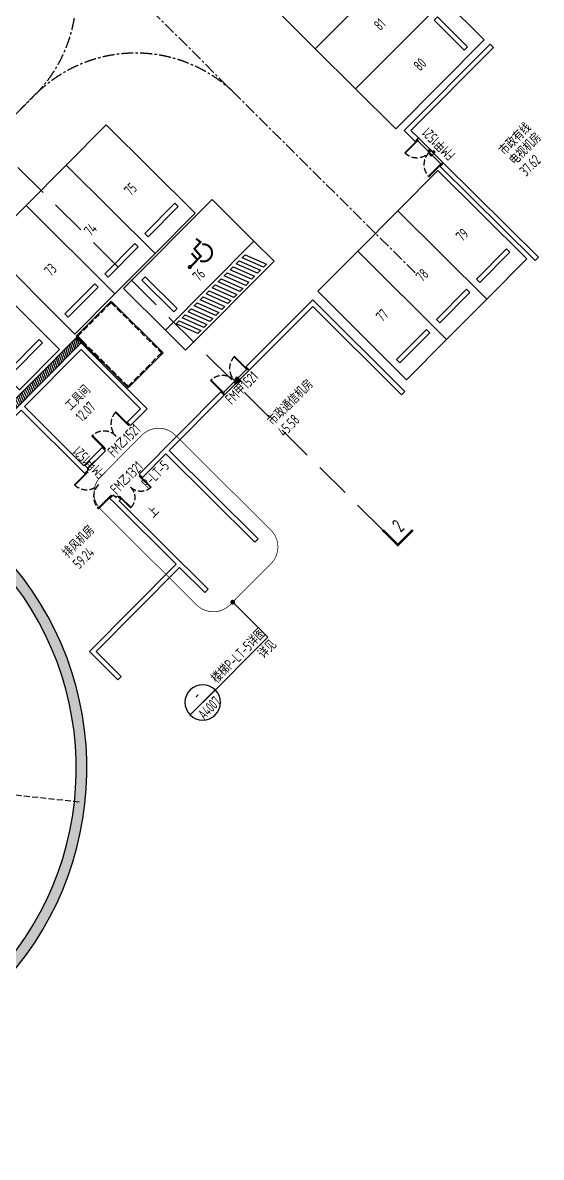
# Model space of a CAD drawing. Extents: x 517381295 to 519272522, y 3499086963 to 3500603577.
# Drawn here: x 518923664 to 518945582, y 3499872471 to 3499920445 of the extents above; entities that cross this region are included whole.
import ezdxf
from ezdxf.enums import TextEntityAlignment as Align

# ---------------------------------------------------------------- set-up
doc = ezdxf.new("R2010")
doc.units = 0
doc.header["$LTSCALE"] = 1000
doc.header["$MEASUREMENT"] = 0
for name, pattern in [('CENTERX2', [4, 2.5, -0.5, 0.5, -0.5]), ('DASH', [0.35, 0.25, -0.1]), ('DASHED', [0.75, 0.5, -0.25])]:
    doc.linetypes.add(name, pattern=pattern)
doc.layers.get('0').update_dxf_attribs({"linetype": 'CONTINUOUS'})
doc.layers.get('DEFPOINTS').update_dxf_attribs({"color": 8, "linetype": 'CONTINUOUS'})
for name, color, linetype in [('0-TEXT', 7, 'CONTINUOUS'), ('A-地下车道中线', 1, 'CONTINUOUS'), ('A10-plan_B1_SEN23VEG_设计区$0$AE-WALL', 255, 'CONTINUOUS'), ('AD-AREA-USNO', 13, 'CONTINUOUS'), ('AD-INDX', 43, 'CONTINUOUS'), ('AD-NAME-ROOM', 9, 'CONTINUOUS'), ('AD-NUMB', 205, 'CONTINUOUS'), ('AD-SIGN', 195, 'CONTINUOUS'), ('AE-DICH-ARCH', 84, 'CONTINUOUS'), ('AE-DOOR-INSD', 61, 'CONTINUOUS'), ('AE-ELEV-3', 252, 'CONTINUOUS'), ('AE-EQPM', 70, 'CONTINUOUS'), ('AE-FLOR', 151, 'CONTINUOUS'), ('AE-WALL', 255, 'CONTINUOUS'), ('C-XREF-EXT', 7, 'CONTINUOUS'), ('HS-A-墙-砼', 41, 'CONTINUOUS'), ('LINE_翻边看线', 7, 'CONTINUOUS'), ('PUB_HATCH', 8, 'CONTINUOUS'), ('天华车位编号', 7, 'CONTINUOUS')]:
    doc.layers.add(name, color=color, linetype=linetype)
doc.styles.add('TH-STYLE1', font='STFANGSO.TTF', dxfattribs={"width": 0.699999988079071})
doc.styles.add('TH-STYLE3', font='tssdeng.shx', dxfattribs={"width": 0.699999988079071, "bigfont": 'tssdchn.shx'})
doc.dimstyles.new('TH-DIM100-FINAL', dxfattribs={"dimscale": 100, "dimtxt": 3, "dimasz": 2, "dimexe": 1, "dimexo": 1, "dimgap": 1, "dimtad": 1, "dimdec": 0, "dimdsep": 46, "dimtxsty": 'TH-STYLE3', "dimblk1": 'ARCHTICK', "dimblk2": 'ARCHTICK', "dimsah": 1, "dimcen": -1, "dimdle": 1, "dimclrd": 256, "dimclre": 256, "dimclrt": 256, "dimadec": 0, "dimazin": 0, "dimtfac": 1, "dimtdec": 0, "dimtix": 1, "dimtmove": 2, "dimatfit": 0, "dimldrblk": 'DOT', "dimfxl": 0, "dimtolj": 1, "dimtzin": 0, "dimlwd": -1, "dimlwe": -1, "dimarcsym": 0})

# ---------------------------------------------------------------- blocks, each defined once
blk = doc.blocks.new('*U341')
for points in [[(30, 30), (60, 30), (60, 650), (30, 650)], [(1270, 30), (1240, 30), (1240, 650), (1270, 650)]]:
    blk.add_lwpolyline(points, close=True)
for points in [[(30, 0), (30, 30), (0, 30), (0, -30), (60, -30), (60, 0), (30, 0)], [(1270, 0), (1270, 30), (1300, 30), (1300, -30), (1240, -30), (1240, 0), (1270, 0)]]:
    blk.add_lwpolyline(points)
at = {"linetype": 'DASH'}
for centre, start, end in [((30, 30), 0, 90), ((1270, 30), 90, 180)]:
    blk.add_arc(centre, 620, start, end, dxfattribs=at)
at = {"layer": 'A10-plan_B1_SEN23VEG_设计区$0$AE-WALL'}
for points in [[(0, -100), (0, 100)], [(1300, -100), (1300, 100)]]:
    blk.add_lwpolyline(points, dxfattribs=at)
blk = doc.blocks.new('*U335')
for points in [[(30, 30), (60, 30), (60.00000000000001, 750), (30.00000000000001, 750)], [(1470, 30), (1440, 30), (1440, 750), (1470, 750)]]:
    blk.add_lwpolyline(points, close=True)
for points in [[(30, 0), (30, 30), (0, 30), (0, -30), (60, -30), (60, 0), (30, 0)], [(1470, 0), (1470, 30), (1500, 30), (1500, -30), (1440, -30), (1440, 0), (1470, 0)]]:
    blk.add_lwpolyline(points)
at = {"linetype": 'DASH'}
for centre, start, end in [((30, 30), 0, 90), ((1470, 30), 90, 180)]:
    blk.add_arc(centre, 720, start, end, dxfattribs=at)
at = {"layer": 'A10-plan_B1_SEN23VEG_设计区$0$AE-WALL'}
for points in [[(0, -100), (0, 100)], [(1500, -100), (1500, 100)]]:
    blk.add_lwpolyline(points, dxfattribs=at)
blk = doc.blocks.new('*U348')
at = {"layer": 'AD-SIGN'}
h = blk.add_hatch(dxfattribs=at)
h.set_pattern_fill('ANSI31', color=256, scale=500, angle=360.0000000234385, style=0)
h.set_pattern_definition([(45.00000002343853, (-50, 1.86887473e-08), (-44.19417384223812, 44.19417380608032), [])])
h.paths.add_polyline_path([(149.6666666059755, -66.6666665188968), (149.6666665705852, 0), (0, 6.39898542e-08), (3.02679837e-08, 99.99991901970185), (149.6666665286757, 99.99991903289768), (149.666666514473, 166.6673447042703), (249.666666514473, 166.6673447042703), (249.666666514473, -66.66666651889679)])
at = {"layer": 'AD-SIGN', "const_width": 20}
blk.add_lwpolyline([(149.666666514473, 166.6673447042703), (149.6666665286757, 99.99991896748544), (3.02679837e-08, 99.99991901970185), (0, 5.59416503e-08), (149.6666665705852, 0), (149.6666666059755, -66.6666665188968)], dxfattribs=at)
at = {"layer": 'DEFPOINTS'}
blk.add_lwpolyline([(149.6666666059755, -66.6666665188968), (149.6666665705852, 0), (0, 6.39898542e-08), (3.02679837e-08, 99.99991901970185), (149.6666665286757, 99.99991903289768), (149.666666514473, 166.6673447042703), (249.666666514473, 166.6673447042703), (249.666666514473, -66.66666651889679)], close=True, dxfattribs=at)
blk = doc.blocks.new('fhfshgfdshdshhdshds')
at = {"layer": 'AE-FLOR'}
for points in [[(155999.999985218, 10900.00000929832), (155999.9999666214, 12399.99997806549)], [(156099.9999914169, 10900.000010252), (156099.9999690056, 12399.99997997284)], [(142599.9999799728, 10650.00000357628), (144099.9999809265, 10650.0000269413)], [(142599.9999837875, 10550.00000309944), (144099.9999856949, 10550.00002336502)]]:
    blk.add_lwpolyline(points, dxfattribs=at)
at = {"layer": 'AE-WALL'}
for points in [[(136299.999979496, 12400.00004339218), (136100.0000009537, 12400.00001120567), (136099.9999451637, 16200.00000476837), (131249.9999938011, 16200.00000810623), (131249.9999856949, 16400.00000667572), (139900.0000019073, 16400.01728963852), (139899.9999990463, 12450.01729822159), (138899.9999847412, 12450.01729440689), (138899.9999914169, 12650.01729440689), (139699.9999880791, 12650.01731204987), (139700, 16200.01729083061), (136299.9999389648, 16200.00000905991), (136299.9999933243, 12650.00002193451), (137399.9999256134, 12650.01735305786), (137399.9999275208, 12450.01736545563), (136300.0000076294, 12450.00000834465), (136299.9999756813, 12400.00004243851)], [(161049.9999380112, 13050.00006484985), (155899.9999055862, 13050.00006055832), (155899.999976635, 12400.00000476837), (156099.9999666214, 12399.99998044968), (156099.9999165535, 12850.00004768372), (161049.999920845, 12850.00006961823), (161049.9999275208, 13050.0000667572)], [(137699.9999933243, 10550.00002765656), (139100.0000224113, 10550.000010252), (139099.9999876022, 5250.000041484833), (139299.9999780655, 5250.00003862381), (139300.0000114441, 10550.00001764297), (142599.9999742508, 10550.00000309944), (142599.9999933243, 10750.00000214577), (137699.999997139, 10750.00002574921), (137699.9999933243, 10550.00002765656)], [(147899.9896459579, 5249.991158246994), (148099.9896540642, 5249.991157531738), (148100.000005722, 10750.00000047684), (144599.9999489784, 10750.0000538826), (144099.9999370575, 10750.00006484985), (144099.9999837875, 10550.00002551079), (144499.9999217987, 10550.0000705719), (144699.9999113083, 10550.00006389618), (147900.000005722, 10550.00000047684)], [(155899.9999570847, 5249.999416589737), (156100.0000133514, 5249.999397754669), (156100.033405304, 10900.00000905991), (155899.9999752045, 10899.99998354912), (155899.9999570847, 5249.9994161129)]]:
    blk.add_lwpolyline(points, close=True, dxfattribs=at)
for points in [[(136100.0000047684, 6750.000010251999), (136100.0000085831, 5250.000002861023), (136300.0000019073, 5250.000021934509), (136299.9999856949, 10550.00001621246), (136400.000005722, 10550.00001001358), (136400.000005722, 10750.00003004074), (136399.999920845, 10750.00005722046), (136299.9999961853, 10750.00001907349), (136300.0000047684, 10900.00001430511), (136100.0000114441, 10900.00000667572), (136100.0000004768, 10650.00001978874), (136099.9999938011, 6950.000020265579)], [(131099.9999871254, 6750.000002861023), (131099.9999690056, 5250.000047206879), (130899.9999747276, 5250.000031232834), (130899.9999828339, 6950.000001907349), (136099.9999933243, 6950.000020742416)], [(131099.9999876022, 6750.000002384186), (136100.0000047684, 6750.000010251999)]]:
    blk.add_lwpolyline(points, dxfattribs=at)
at = {"layer": 'AE-DOOR-INSD'}
for p, rotation in [((137399.9999256134, 12550.01735448837, -0.646924873740409), 5.12714320205027e-09), ((136200.0000095367, 10900.00000905991, -0.02094687983639891), 90.00000001319964), ((155999.9999828339, 10899.99998116493, -0.6118842893677291), 90), ((142600.000002861, 10650.00000357628, -0.646924873740409), 3.031722215421772e-08)]:
    blk.add_blockref('*U335', p, dxfattribs=dict(at, rotation=rotation))
at = {"layer": 'AE-DOOR-INSD', "extrusion": (1.506775818723038e-10, 1.037573160805118e-10, -1), "zscale": -1, "rotation": 180}
blk.add_blockref('*U341', (-136400.0000052451, 10650.00000905984, 0.6469248737404087), dxfattribs=at)
at = {"layer": 'AE-FLOR'}
for p, rotation in [((156000.0000534058, 11724.83333683014), 269.9999998772625), ((143275.1666479111, 10550.00009489059), 4.368512655817757e-07)]:
    blk.add_blockref('*U348', p, dxfattribs=dict(at, rotation=rotation))
at = {"layer": 'AD-NUMB', "style": 'TH-STYLE3', "width": 0.699999988079071}
for s, rotation, p in [('FM甲1521', 89.99997267924333, (136782.5872507095, 11764.28403997421, -0.0227313625389696)), ('FM乙1521', 359.999959018865, (137431.6050796509, 11979.56637144089, -0.6487093564429797)), ('FM甲1521', 90.00002732075669, (156743.504553318, 10802.66028642654, -0.0227313625389696)), ('FM乙1321', 4.098113502006952e-05, (136398.5843544006, 10791.37059926987, -0.6487093564429797)), ('FM甲1521', 359.999959018865, (142523.9555153847, 10023.73683691025, -0.6487093564429797))]:
    blk.add_text(s, height=450, rotation=rotation, dxfattribs=at).set_placement(p)
blk = doc.blocks.new('efafefsf')
at = {"layer": 'A-地下车道中线', "color": 253, "linetype": 'CENTERX2', "ltscale": 0.2}
for p, q in [((-2213495.554096699, -1275136.707663774), (-2213495.554099083, -1392514.702759266)), ((-2310944.955376625, -1375737.875658751), (-2219398.25206852, -1375738.649316311))]:
    blk.add_line(p, q, dxfattribs=at)
blk.add_lwpolyline([(-2223814.88251543, -1375739.438340902), (-2219495.554097176, -1375739.438343048)], dxfattribs=at)
for centre, start, end in [((-2219495.554100037, -1369739.438340187), 270, 0), ((-2219495.55410099, -1381739.43833971), 0, 90)]:
    blk.add_arc(centre, 6000, start, end, dxfattribs=at)
blk = doc.blocks.new('JSK')
at = {"layer": 'AE-DICH-ARCH'}
h = blk.add_hatch(dxfattribs=at)
h.set_pattern_fill('LINE', color=8, scale=99.9999999999994, angle=44.84270773363387)
h.set_pattern_definition([(90, (131199.9945173264, -68248.82735276222), (-95.24999999999991, 2.730971004893945e-10), [])])
edge = h.paths.add_edge_path()
edge.add_line((131799.9999961853, 16700.00000023842), (139900.0000017404, 16699.9999989006))
edge.add_line((140000.000002861, 16699.99999833107), (140000.0000026951, 16400.00000008314))
edge.add_line((140000.000002861, 16400), (131499.9999971888, 16399.99999839072))
edge.add_line((131499.999997139, 16399.99999833107), (131799.9999962762, 16699.99999889775))
blk.add_lwpolyline([(122699.9902648926, 21750.00008368492), (122699.9902648926, 21450.00008511543), (131499.9999980927, 21450.00008273125), (131499.9999980927, 16399.99999928474), (140000.000002861, 16400), (140000.000002861, 16699.99999976158), (131799.9999976158, 16699.99999904633), (131799.999997139, 21750.00008273125), (122699.990293026, 21750.0000834465)], close=True, dxfattribs=at)
at = {"layer": 'AE-FLOR'}
blk.add_lwpolyline([(139950.0000033379, 16749.99999928474), (142050.0000004768, 16750.00000190735), (142049.9999980927, 13650.00000452995), (139950.0000014305, 13650.00000166893)], close=True, dxfattribs=at)
at = {"layer": 'AE-FLOR', "linetype": 'DASH'}
blk.add_lwpolyline([(140000.0000033379, 16699.99999928474), (142000.0000033379, 16699.99999928474), (141999.9999980927, 13700.00000500679), (140000.0000042915, 13699.99999928474)], close=True, dxfattribs=at)
blk = doc.blocks.new('gfdgdgfdggggfd')
at = {"layer": 'AD-AREA-USNO', "char_height": 450, "attachment_point": 1, "rotation": 5.709137000437871e-09, "style": 'TH-STYLE3'}
for s, insert in [('12.07', (-1091399.110374451, 2890384.805441618)), ('59.24', (-1095887.959785938, 2886083.251825809)), ('37.62', (-1070799.715949535, 2884402.808968306)), ('45.58', (-1085815.202968121, 2883881.51667285))]:
    blk.add_mtext(s, dxfattribs=dict(at, insert=insert))
at = {"layer": 'AD-NAME-ROOM', "style": 'TH-STYLE3', "width": 0.699999988079071}
for s, p in [('工具间', (-1091399.110379219, 2890584.805447578)), ('排风机房', (-1095887.959764004, 2886283.251803875)), ('市政有线', (-1070808.639831543, 2885202.808965921)), ('电视机房', (-1070799.715955257, 2884602.808974028)), ('市政通信机房', (-1085815.202989101, 2884081.516694784))]:
    blk.add_text(s, height=449.9999999999997, rotation=1.366037834002524e-05, dxfattribs=at).set_placement(p)
blk = doc.blocks.new('parking lot')
at = {"layer": 'AE-EQPM'}
for p, q in [((-900, 4400.000000476837), (-900, 4600)), ((-900, 4600), (900, 4600)), ((900, 4400.000000238419), (-900, 4400.000000476837)), ((900, 4600), (900, 4400.000000238419))]:
    blk.add_line(p, q, dxfattribs=at)
blk.add_lwpolyline([(-1200, 2.384185791015625e-07), (-1200, 5300), (1200, 5300), (1200, 0)], close=True, dxfattribs=at)
blk = doc.blocks.new('__附着_A09-地下车库平面图（外参）_TEN24ZPV_设计区$0$无障碍车位')
at = {"layer": 'AE-EQPM'}
for p, q in [((-299.9992475509644, 4500.000000476837), (-2199.999247550964, 4500.000000238419)), ((-2199.999247550964, 4500.000000238419), (-2199.999247550964, 4300.000000715256)), ((-299.9992475509644, 4500.000000476837), (-299.9992470741272, 4300)), ((-299.9992470741272, 4300), (-2199.999247550964, 4300.000000715256))]:
    blk.add_line(p, q, dxfattribs=at)
for points in [[(-3700.000000476837, -5.245208740234375e-06), (-2500, -5.7220458984375e-06), (-2499.999247550964, 5300.000000476837), (-3699.999247550964, 5300.000000476837)], [(-2499.999247550964, 5300.000000476837), (0.0007524490356445312, 5300), (0, 0), (-2500, 4.76837158203125e-07)], [(-2634.854600429535, 4789.518074989319), (-2634.854600429535, 4610.477046012878), (-3565.145399570465, 4252.394987821579), (-3565.145399570465, 4431.436016559601)], [(-2634.854600429535, 4431.436017036438), (-2634.854600906372, 4252.394987821579), (-3565.145400047302, 3894.31292963028), (-3565.145400047302, 4073.35395860672)], [(-2634.854600429535, 4073.35395860672), (-2634.854600906372, 3894.312929868698), (-3565.145400047302, 3536.230871200562), (-3565.145400047302, 3715.271900415421)], [(-2634.854600429535, 3715.271900653839), (-2634.854600429535, 3536.23087143898), (-3565.145400047302, 3178.148813247681), (-3565.145400047302, 3357.18984246254)], [(-2634.854600429535, 3357.189842700958), (-2634.854600429535, 3178.148813247681), (-3565.145400047302, 2820.0667552948), (-3565.145399570465, 2999.107784509659)], [(-2634.854600429535, 2999.107784032822), (-2634.854600429535, 2820.0667552948), (-3565.145399570465, 2461.984697341919), (-3565.145399570465, 2641.025726318359)], [(-2634.854600429535, 2641.025726079941), (-2634.854600906372, 2461.984697341919), (-3565.145400047302, 2103.90263915062), (-3565.145399570465, 2282.943668365479)], [(-2634.854600906372, 2282.94366812706), (-2634.854600429535, 2103.902638912201), (-3565.145400047302, 1745.820581197739), (-3565.145400047302, 1924.861610412598)], [(-2634.854600906372, 1924.86160993576), (-2634.854600429535, 1745.820581197739), (-3565.145400047302, 1387.738523006439), (-3565.145400047302, 1566.77955198288)], [(-2634.854600429535, 1566.77955198288), (-2634.854600429535, 1387.738523244858), (-3565.145399570465, 1029.656464576721), (-3565.145400047302, 1208.697494029999)], [(-2634.854600429535, 1208.697494029999), (-2634.854600429535, 1029.65646481514), (-3565.145399570465, 671.5744066238403), (-3565.145400047302, 850.6154358386993)], [(-2634.854600429535, 850.6154360771179), (-2634.854600429535, 671.5744066238403), (-3565.145399570465, 313.4923486709595), (-3565.145399570465, 492.5333774089813)]]:
    blk.add_lwpolyline(points, close=True, dxfattribs=at)
at = {"layer": 'AE-EQPM', "const_width": 86.81084999999999, "elevation": 2.7202444649e-06}
blk.add_lwpolyline([(-1390.336165428162, 2686.576690196991, 1), (-1303.724315643311, 2680.70207285881, 1)], format="xyb", close=True, dxfattribs=at)
at = {"layer": 'AE-EQPM', "const_width": 86.81084999999999}
for points, elevation in [([(-1362.433437824249, 2624.42822098732), (-1353.372068405151, 2030.524633169174), (-941.5359601974487, 2002.591047763824), (-922.1704707145691, 1616.566720962524), (-688.5639533996582, 1647.072607040405)], 2.7083690249e-06), ([(-1339.289635181427, 2238.147622585297), (-987.9065337181091, 2214.314380884171)], 2.7144224005e-06)]:
    blk.add_lwpolyline(points, dxfattribs=dict(at, elevation=elevation))
at = {"layer": 'AE-EQPM', "const_width": 86.81084999999999, "elevation": 2.7125646254e-06}
blk.add_lwpolyline([(-1468.642311573029, 2187.746070384979, 1.323530440668284), (-1038.114184379578, 1637.22287774086, -3.460136572253067)], format="xyb", dxfattribs=at)
blk = doc.blocks.new('gfhgfhggjj')
at = {"layer": 'AE-ELEV-3', "xscale": -1}
for p, rotation in [((258200.9526085854, 293150.2110671997), 90), ((246654.8228769302, 285100.2026917934), 179.9999999999999), ((249985.5320510864, 285100.2026910782), 179.9999999999999), ((252385.5320506096, 285100.2026910782), 179.9999999999999), ((254785.5320510864, 285100.2026917934), 179.9999999999999)]:
    blk.add_blockref('parking lot', p, dxfattribs=dict(at, rotation=rotation))
at = {"layer": 'AE-ELEV-3'}
for p, rotation in [((264500.952624321, 282300.2110681534), 270), ((264500.9526233673, 279900.2110691071), 270), ((264500.952624321, 277500.2110681534), 270), ((258500.9526247978, 273800.2109870911), 179.9999999999999), ((260900.9526247978, 273800.2109863758), 179.9999999999999), ((263300.9526238441, 273800.2109873295), 179.9999999999999)]:
    blk.add_blockref('parking lot', p, dxfattribs=dict(at, rotation=rotation))
at = {"layer": 'AE-EQPM', "linetype": 'DASH', "rotation": 89.99993846060198}
blk.add_blockref('__附着_A09-地下车库平面图（外参）_TEN24ZPV_设计区$0$无障碍车位', (256900.9526124001, 279700.2110219002), dxfattribs=at)
at = {"layer": '天华车位编号', "color": 8, "style": 'TH-STYLE3', "width": 0.699999988079071}
for s, p in [('73', (249985.5320506096, 282450.2026910782)), ('74', (252385.5320496559, 282450.2026906013)), ('75', (254785.5320506096, 282450.2026910782)), ('81', (267150.9526238441, 279900.2110693455)), ('76', (254250.9506287575, 277850.2142443657)), ('80', (267150.9526238441, 277500.2110671997)), ('77', (258500.9526247978, 271150.2109856606)), ('78', (260900.952624321, 271150.2109861374)), ('79', (263300.9526238441, 271150.2109870911))]:
    blk.add_text(s, height=450, rotation=8.196227004009711e-05, dxfattribs=at).set_placement(p, align=Align.MIDDLE_CENTER)
blk = doc.blocks.new('GFDGDGDAGA')
at = {"layer": 'AD-NAME-ROOM', "style": 'TH-STYLE3', "width": 0.699999988079071}
blk.add_text('P-LT-5', height=449.9999999999998, rotation=1.366037834002524e-05, dxfattribs=at).set_placement((141601.0665540695, 1245.386373996735))
blk = doc.blocks.new('fdhhdfgdgdgfshfdhdssdfds')
at = {"layer": 'PUB_HATCH'}
blk.add_hatch(color=256, dxfattribs=at).paths.add_polyline_path([(378374.2951574326, 100.0014991760254), (378374.2951583862, -349.9985015392303, 0.4019657183511673), (391712.5238437653, 12439.5053153038), (391570.3714103699, 12446.50176906586), (391262.9206309319, 12458.39844608307, -0.4019657183511666)])
at = {"layer": 'HS-A-墙-砼'}
for radius in [12900.00000941488, 13350.00000941489]:
    blk.add_arc((378374.2951664925, 13000.00150871277), radius, 270, 357.5937412626308, dxfattribs=at)
at = {"layer": 'LINE_翻边看线', "linetype": 'DASH'}
blk.add_line((386551.8038873672, 2765.82786655426), (381401.8455815315, 9211.014164924622), dxfattribs=at)
blk = doc.blocks.new('_ArchTick')
at = {"color": 0, "linetype": 'ByBlock', "const_width": 0.4}
blk.add_lwpolyline([(-0.5, -0.5), (0.5, 0.5)], dxfattribs=at)
blk = doc.blocks.new('_DOT')
at = {"color": 0, "linetype": 'ByBlock', "const_width": 0.5}
blk.add_lwpolyline([(-0.25, 0, 1), (0.25, 0, 1)], format="xyb", close=True, dxfattribs=at)
blk = doc.blocks.new('_A-index')
blk.add_line((-0.4999999999995453, 0), (0.5000000000004547, 0))
blk.add_circle((4.547473508864641e-13, 0), 0.5)
for tag, style, width, p, p2 in [('1', 'TH-STYLE3', 5.200000000002225, (-0.169999999999618, 0.04999999999999716), (0.1700000000005275, 0.04999999999999716)), ('-', 'TH-STYLE1', 2.108626198083969, (-0.169999999999618, -0.3900000000000006), (0.1700000000005275, -0.3900000000000006))]:
    blk.add_attdef(tag, text='', height=0.34, dxfattribs=dict(style=style, width=width)).set_placement(p, p2, align=Align.FIT)
blk = doc.blocks.new('A$C3ED10073')
at = {"layer": 'AD-INDX', "linetype": 'DASHED', "ltscale": 0.5, "const_width": 29.99999999999999}
blk.add_lwpolyline([(136491.0899100304, 11828.16795873642), (138944.5729866028, 11828.16795706749, -0.414213562373095), (139944.5729866028, 10828.16795778275), (139944.5729899406, 5127.794886350632, -0.414213562373095), (138944.5729894638, 4127.794886112213), (136491.0899124146, 4127.794888973236, -0.414213562373095), (135491.0899133682, 5127.794887781143), (135491.0899100304, 10828.167958498, -0.414213562373095)], format="xyb", close=True, dxfattribs=at)
at = {"layer": 'AD-INDX'}
ref = blk.add_blockref('_A-index', (132748.6610364914, 2036.757075071335, -0.00027677606261649), dxfattribs=dict(at, xscale=-1499.999996440795, yscale=1499.999996440795, rotation=2.354591064563456e-09))
ref.add_attrib('1', '-', dxfattribs={"layer": '0', "height": 449.9999999999997, "style": 'TH-STYLE3', "width": 0.65}).set_placement((132778.7053899765, 2671.788360834122, 2.291098262114981e-05), align=Align.TOP_CENTER)
ref.add_attrib('-', 'A4007', dxfattribs={"layer": '0', "height": 449.9999999999997, "style": 'TH-STYLE3', "width": 0.65}).set_placement((132780.2437415123, 1451.756994485855, 2.29109820456102e-05), align=Align.CENTER)
at = {"layer": 'AD-INDX', "style": 'TH-STYLE3', "width": 0.7}
for s, p in [('楼梯P-LT-5详图', (133733.1150069237, 2146.762780427933, -6.928194960324989e-05)), ('详见', (135859.3173074722, 1476.751244544983, -6.928194960324989e-05))]:
    blk.add_text(s, height=449.9999999999997, dxfattribs=at).set_placement(p)
at = {"layer": 'AD-INDX'}
blk.add_leader([(136646.4041948318, 4127.79488825798), (136646.4042005539, 2036.757083654404), (132748.6610355377, 2036.757076978683, 2.186771763842776e-06)], dimstyle='TH-DIM100-FINAL', dxfattribs=at)

msp = doc.modelspace()

# ---------------------------------------------------------------- linework, layer by layer
at = {"layer": 'AD-INDX', "linetype": 'DASHED', "ltscale": 3}
msp.add_lwpolyline([(518938881.1303415, 3499898991.059945), (518864743.3285223, 3499972722.918902), (518872080.6536317, 3499980100.640861), (518841372.3825612, 3500010640.768243)], dxfattribs=at)
at = {"layer": 'AD-INDX', "const_width": 99.99999999999994}
msp.add_lwpolyline([(518938881.1303415, 3499898991.059945), (518939519.2711219, 3499898356.413315), (518940153.9177517, 3499898994.554096)], dxfattribs=at)

# ---------------------------------------------------------------- block references
at = {"rotation": 45.15729226620189}
for name, p in [('gfdgdgfdggggfd', (521744880.585254, 3498639509.556222)), ('efafefsf', (519513827.8631617, 3502461233.388751))]:
    msp.add_blockref(name, p, dxfattribs=at)
at = {"ltscale": 10, "rotation": 45.15729226620189}
msp.add_blockref('gfhgfhggjj', (518948828.1177044, 3499533576.146005), dxfattribs=at)
at = {"layer": '0-TEXT', "rotation": 45.15729226620189}
msp.add_blockref('fdhhdfgdgdgfshfdhdssdfds', (518655430.0789247, 3499611455.605449), dxfattribs=at)
at = {"layer": 'C-XREF-EXT'}
for name, p, rotation in [('GFDGDGDAGA', (518829988.4162145, 3499799435.022879), 45.15729226620189), ('A$C3ED10073', (518839106.900959, 3499796143.690387), 45.15729226620189), ('fhfshgfdshdshhdshds', (518839106.9009609, 3499796143.690385), 45.15729226620189), ('JSK', (518839106.90096, 3499796143.690385), 45.15729226636613)]:
    msp.add_blockref(name, p, dxfattribs=dict(at, rotation=rotation))

# ---------------------------------------------------------------- texts
at = {"layer": 'AD-INDX', "insert": (518939218.3117734, 3499899288.501166), "char_height": 599.9999999999997, "width": 5854.164572921973, "attachment_point": 1, "rotation": 45.15729226620187, "style": 'TH-STYLE3'}
msp.add_mtext('2', dxfattribs=at)
at = {"layer": 'AD-NAME-ROOM', "style": 'TH-STYLE3', "width": 0.699999988079071}
msp.add_text('上', height=449.9999999999997, rotation=45.15730265633282, dxfattribs=at).set_placement((518929190.7170236, 3499899458.169053))

doc.saveas('drawing.dxf')
